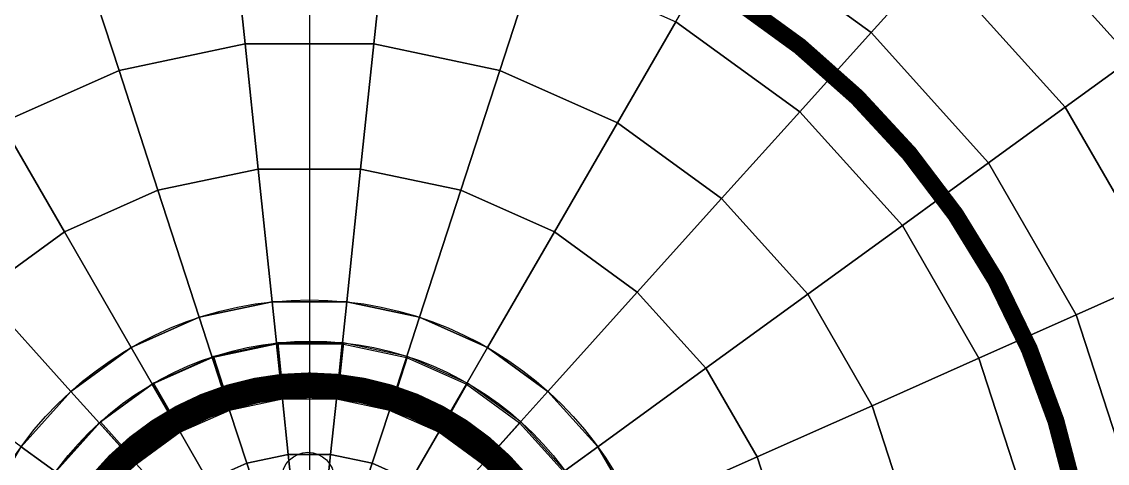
# Model space of a CAD drawing. Extents: x -180 to 300, y -124 to 240.
# Drawn here: x 57.13 to 69.85, y 55.68 to 60.85 of the extents above; entities that cross this region are included whole.
import ezdxf

# ---------------------------------------------------------------- set-up
doc = ezdxf.new("R2010")
doc.units = 0
doc.header["$MEASUREMENT"] = 0
for name, color, linetype in [('DOME', 254, 'CONTINUOUS'), ('GROUNDS', 3, 'CONTINUOUS'), ('STATUE', 130, 'CONTINUOUS'), ('TOP2', 130, 'CONTINUOUS')]:
    doc.layers.add(name, color=color, linetype=linetype)

msp = doc.modelspace()

# ---------------------------------------------------------------- linework, layer by layer
at = {"layer": 'DOME'}
for points, const_width, elevation in [([(60.18216490273075, 70.9275137303428, 437.2563035401743), (60.34235563532658, 70.92968857354123, 437.2563035401743)], 0.7, 29.25), ([(60.18216490273075, 70.9275137303428, 437.2563035401743), (60.34235563532658, 70.92968857354123, 437.2563035401743)], 0.4, 27.5), ([(60.18216490273075, 70.9275137303428, 437.2563035401743), (60.34235563532658, 70.92968857354123, 437.2563035401743)], 0.4, 17.5), ([(60.20962042373598, 69.41495561512389, 437.2563035401765), (60.35597341449205, 69.41694258903529, 437.2563035401765)], 0.4, 17.5), ([(70.0071018022947, 64.38077093328363, 39073.79658690718), (70.00822405755575, 64.37979763007108, 39073.79658690718)], 0.1, 38.3421), ([(60.49999999486207, 56.5929757728957, 13880708272.90031), (60.49999999577712, 56.5929757728957, 13880708272.90031)], 0.3, 59.99601416410027)]:
    msp.add_lwpolyline(points, format="xyb", dxfattribs=dict(at, const_width=const_width, elevation=elevation))
at = {"layer": 'DOME', "elevation": 27.5}
msp.add_lwpolyline([(60.18216490273075, 70.9275137303428, 437.2563035401743), (60.34235563532658, 70.92968857354123, 437.2563035401743)], format="xyb", dxfattribs=at)
at = {"layer": 'DOME', "color": 7, "const_width": 0.2, "elevation": 17.5}
msp.add_lwpolyline([(60.33361865954198, 62.58374167438758, 437.2563035401754), (60.41747582021188, 62.58488016831022, 437.2563035401754)], format="xyb", dxfattribs=at)
at = {"layer": 'DOME'}
for centre, radius in [((60.5, 53.41759084145917, 53.194), 4.175384931436525), ((60.51367791656236, 53.42876198335297, 59.99601416410027), 3.679696701557053), ((60.51367791656236, 53.42876198335297, 54.31150924433864), 3.679696701557053), ((60.5, 53.41759084145917, 53.194), 3.175384931436522), ((60.51367791656236, 53.42876198335297, 55.00001416410026), 3.057054854727591), ((60.48332146808109, 55.50096907341961, 55.2), 0.3060601501103731)]:
    msp.add_circle(centre, radius, dxfattribs=at)
for p in [(60.16808189283367, 56.57558068199526, 59.99601416410027), (60.16808189283367, 56.57558068199526, 54.31150924433864)]:
    msp.add_point(p, dxfattribs=at)
at = {"layer": 'DOME', "linetype": 'Continuous'}
for points in [[(40.36820158207607, 43.71954211447081, 17.5), (80.63179841792393, 43.42939336505402, 17.5), (80.63179841792395, 63.11563956844752, 17.5), (40.36820158207608, 63.40578831786432, 17.5)], [(67.82281225396629, 61.55039777445867, 47.91630920604747), (67.07893636644998, 60.72423990430337, 49.25007200499363), (65.41603306135549, 61.9324098754152, 49.25007200499363), (65.97188559630692, 62.89517470746702, 47.91630920604747)], [(70.78300702786714, 60.88863276298264, 44.93242763973232), (70.13289166030333, 60.41629630033771, 46.47160262692962), (68.46727718016346, 62.26614858686176, 46.47160262692962), (69.0049816945628, 62.8633299498338, 44.93242763973232)], [(70.13289166030333, 60.41629630033771, 46.47160262692962), (69.35369687737557, 59.85017815294077, 47.91630920604747), (67.8228122539663, 61.5503977744587, 47.91630920604747), (68.46727718016346, 62.26614858686176, 46.47160262692962)], [(59.60267838201867, 61.95503574758649, 50.45768084980404), (59.74580466828604, 60.59328009705925, 51.52536422081665), (58.2703759598847, 60.27966804381222, 51.52536422081665), (57.84725240658858, 61.58190843798283, 50.45768084980404)], [(61.39732161798135, 61.95503574758646, 50.45768084980404), (61.25419533171397, 60.59328009705925, 51.52536422081665), (59.74580466828601, 60.59328009705925, 51.52536422081665), (59.60267838201864, 61.95503574758646, 50.45768084980404)], [(63.15274759341145, 61.58190843798283, 50.45768084980404), (62.72962404011531, 60.27966804381225, 51.52536422081665), (61.25419533171397, 60.59328009705928, 51.52536422081665), (61.39732161798136, 61.95503574758649, 50.45768084980404)], [(67.07893636644998, 60.72423990430337, 49.25007200499363), (66.24413264644807, 59.79709644544329, 50.45768084980404), (64.79223576971418, 60.8519612726686, 50.45768084980404), (65.41603306135549, 61.9324098754152, 49.25007200499363)], [(57.84725240658857, 61.5819084379828, 50.45768084980404), (58.27037595988469, 60.27966804381222, 51.52536422081665), (56.89239252095958, 59.66615028892264, 51.52536422081665), (56.2077642302858, 60.85196127266863, 50.45768084980404)], [(64.7922357697142, 60.85196127266866, 50.45768084980404), (64.10760747904042, 59.66615028892267, 51.52536422081665), (62.7296240401153, 60.27966804381222, 51.52536422081665), (63.15274759341145, 61.58190843798283, 50.45768084980404)], [(69.35369687737557, 59.85017815294077, 47.91630920604747), (68.45430858309138, 59.19673430795311, 49.25007200499363), (67.07893636644998, 60.7242399043034, 49.25007200499363), (67.8228122539663, 61.5503977744587, 47.91630920604747)], [(66.24413264644807, 59.79709644544329, 50.45768084980404), (65.32792115991013, 58.77954050226401, 51.52536422081665), (64.10760747904041, 59.66615028892261, 51.52536422081665), (64.79223576971418, 60.8519612726686, 50.45768084980404)], [(68.45430858309138, 59.19673430795311, 49.25007200499363), (67.44498336312563, 58.46341661105961, 50.45768084980404), (66.24413264644808, 59.79709644544332, 50.45768084980404), (67.07893636644998, 60.7242399043034, 49.25007200499363)], [(59.74580466828604, 60.59328009705925, 51.52536422081665), (59.90001589019677, 59.12605832886953, 52.44094630249331), (58.72626985523189, 58.87657090740356, 52.44094630249331), (58.2703759598847, 60.27966804381222, 51.52536422081665)], [(61.25419533171397, 60.59328009705925, 51.52536422081665), (61.09998410980324, 59.1260583288695, 52.44094630249331), (59.90001589019677, 59.1260583288695, 52.44094630249331), (59.74580466828601, 60.59328009705925, 51.52536422081665)], [(62.72962404011531, 60.27966804381225, 51.52536422081665), (62.27373014476815, 58.87657090740359, 52.44094630249331), (61.09998410980326, 59.12605832886953, 52.44094630249331), (61.25419533171397, 60.59328009705928, 51.52536422081665)], [(71.37750255114528, 58.26056700174581, 46.47160262692962), (70.49763246249229, 57.86882359893255, 47.91630920604747), (69.35369687737555, 59.85017815294077, 47.91630920604747), (70.1328916603033, 60.41629630033771, 46.47160262692962)], [(58.27037595988469, 60.27966804381222, 51.52536422081665), (58.72626985523185, 58.87657090740353, 52.44094630249331), (57.63004433889488, 58.38849986196317, 52.44094630249331), (56.89239252095958, 59.66615028892264, 51.52536422081665)], [(64.10760747904042, 59.66615028892267, 51.52536422081665), (63.36995566110512, 58.38849986196317, 52.44094630249331), (62.27373014476815, 58.87657090740356, 52.44094630249331), (62.7296240401153, 60.27966804381222, 51.52536422081665)], [(67.44498336312563, 58.46341661105961, 50.45768084980404), (66.33723151915574, 57.65858778593915, 51.52536422081665), (65.32792115991013, 58.77954050226404, 51.52536422081665), (66.24413264644808, 59.79709644544332, 50.45768084980404)], [(70.49763246249229, 57.86882359893255, 47.91630920604747), (69.48203934564428, 57.4166524107099, 49.25007200499363), (68.45430858309136, 59.19673430795308, 49.25007200499363), (69.35369687737555, 59.85017815294077, 47.91630920604747)], [(56.89239252095959, 59.66615028892264, 51.52536422081665), (57.63004433889489, 58.38849986196314, 52.44094630249331), (56.6592496565234, 57.68317623925881, 52.44094630249331), (55.67207884008987, 58.77954050226401, 51.52536422081665)], [(65.32792115991013, 58.77954050226401, 51.52536422081665), (64.34075034347661, 57.68317623925878, 52.44094630249331), (63.36995566110514, 58.38849986196314, 52.44094630249331), (64.10760747904041, 59.66615028892261, 51.52536422081665)], [(59.90001589019677, 59.12605832886953, 52.44094630249331), (60.06355342956604, 57.57010257736357, 53.19398583589973), (59.20973509812906, 57.38861788854248, 53.19398583589973), (58.72626985523189, 58.87657090740356, 52.44094630249331)], [(61.09998410980324, 59.1260583288695, 52.44094630249331), (60.93644657043397, 57.57010257736354, 53.19398583589973), (60.06355342956601, 57.57010257736354, 53.19398583589973), (59.90001589019677, 59.1260583288695, 52.44094630249331)], [(62.27373014476815, 58.87657090740359, 52.44094630249331), (61.79026490187097, 57.38861788854251, 53.19398583589973), (60.93644657043399, 57.57010257736357, 53.19398583589973), (61.09998410980326, 59.12605832886953, 52.44094630249331)], [(69.48203934564428, 57.4166524107099, 49.25007200499363), (68.34230498110696, 56.909209977986, 50.45768084980404), (67.44498336312562, 58.46341661105961, 50.45768084980404), (68.45430858309136, 59.19673430795308, 49.25007200499363)], [(58.72626985523185, 58.87657090740353, 52.44094630249331), (59.20973509812903, 57.38861788854248, 53.19398583589973), (58.41230753428172, 57.03358026266196, 53.19398583589973), (57.63004433889488, 58.38849986196317, 52.44094630249331)], [(63.36995566110512, 58.38849986196317, 52.44094630249331), (62.58769246571826, 57.03358026266196, 53.19398583589973), (61.79026490187097, 57.38861788854248, 53.19398583589973), (62.27373014476815, 58.87657090740356, 52.44094630249331)], [(66.33723151915574, 57.65858778593915, 51.52536422081665), (65.14368580587326, 56.79142606612095, 52.44094630249331), (64.34075034347663, 57.68317623925881, 52.44094630249331), (65.32792115991013, 58.77954050226404, 51.52536422081665)], [(57.63004433889489, 58.38849986196314, 52.44094630249331), (58.41230753428174, 57.03358026266193, 53.19398583589973), (57.70612214904624, 56.52050654763249, 53.19398583589973), (56.6592496565234, 57.68317623925881, 52.44094630249331)], [(64.34075034347661, 57.68317623925878, 52.44094630249331), (63.29387785095376, 56.52050654763249, 53.19398583589973), (62.58769246571826, 57.03358026266193, 53.19398583589973), (63.36995566110514, 58.38849986196314, 52.44094630249331)], [(68.34230498110696, 56.909209977986, 50.45768084980404), (67.0914268508697, 56.35228315257925, 51.52536422081665), (66.33723151915571, 57.65858778593915, 51.52536422081665), (67.44498336312562, 58.46341661105961, 50.45768084980404)], [(71.20462353503493, 55.69292881403814, 47.91630920604747), (70.11721188818585, 55.46179233326396, 49.25007200499363), (69.48203934564428, 57.41665241070987, 49.25007200499363), (70.49763246249229, 57.86882359893252, 47.91630920604747)], [(56.65924965652339, 57.68317623925881, 52.44094630249331), (57.70612214904624, 56.52050654763252, 53.19398583589973), (57.12204263241078, 55.87182052680177, 53.19398583589973), (55.85631419412675, 56.79142606612095, 52.44094630249331)], [(65.14368580587326, 56.79142606612095, 52.44094630249331), (63.87795736758923, 55.87182052680177, 53.19398583589973), (63.29387785095376, 56.52050654763252, 53.19398583589973), (64.34075034347663, 57.68317623925881, 52.44094630249331)], [(67.0914268508697, 56.35228315257925, 51.52536422081665), (65.74366991567649, 55.75222310420773, 52.44094630249331), (65.14368580587326, 56.79142606612092, 52.44094630249331), (66.33723151915571, 57.65858778593915, 51.52536422081665)], [(60.06355342956604, 57.57010257736357, 54.31150924433864), (60.1680818928337, 56.57558068199529, 54.31150924433864), (59.51875209250399, 56.43756137224733, 54.31150924433864), (59.20973509812906, 57.38861788854248, 54.31150924433864)], [(60.93644657043397, 57.57010257736354, 54.31150924433864), (60.83191810716632, 56.57558068199529, 54.31150924433864), (60.16808189283367, 56.57558068199526, 54.31150924433864), (60.06355342956601, 57.57010257736354, 54.31150924433864)], [(61.79026490187097, 57.38861788854251, 54.31150924433864), (61.48124790749603, 56.43756137224736, 54.31150924433864), (60.83191810716632, 56.57558068199532, 54.31150924433864), (60.93644657043399, 57.57010257736357, 54.31150924433864)], [(59.20973509812903, 57.38861788854248, 54.31150924433864), (59.51875209250397, 56.43756137224733, 54.31150924433864), (58.91230753428172, 56.16755485887751, 54.31150924433864), (58.41230753428172, 57.03358026266196, 54.31150924433864)], [(62.58769246571826, 57.03358026266196, 54.31150924433864), (62.08769246571826, 56.16755485887751, 54.31150924433864), (61.48124790749601, 56.43756137224733, 54.31150924433864), (61.79026490187097, 57.38861788854248, 54.31150924433864)], [(70.11721188818585, 55.46179233326396, 49.25007200499363), (68.89688023985948, 55.2024028339986, 50.45768084980404), (68.34230498110696, 56.90920997798597, 50.45768084980404), (69.48203934564428, 57.41665241070987, 49.25007200499363)], [(58.41230753428174, 57.03358026266193, 54.31150924433864), (58.91230753428174, 56.16755485887751, 54.31150924433864), (58.3752527554051, 55.77736172215509, 54.31150924433864), (57.70612214904624, 56.52050654763249, 54.31150924433864)], [(59.55531809715276, 56.32502278171952, 59.30750924433865), (59.36291118507344, 56.91719036746473, 59.99601416410027), (60.11536695849519, 57.07712977947202, 59.99601416410027), (60.18045075391041, 56.45789882982758, 59.30750924433865)], [(60.19412867047276, 56.46906997172138, 55.00001416410026), (60.12904487505754, 57.08830092136583, 54.31150924433864), (59.37658910163579, 56.92836150935854, 54.31150924433864), (59.5689960137151, 56.33619392361333, 55.00001416410026)], [(60.18045075391041, 56.45789882982758, 59.30750924433865), (60.11536695849519, 57.07712977947202, 59.99601416410027), (60.8846330415048, 57.07712977947202, 59.99601416410027), (60.81954924608959, 56.45789882982758, 59.30750924433865)], [(60.83322716265194, 56.46906997172138, 55.00001416410026), (60.89831095806716, 57.08830092136583, 54.31150924433864), (60.12904487505755, 57.08830092136582, 54.31150924433864), (60.19412867047276, 56.46906997172138, 55.00001416410026)], [(60.81954924608959, 56.45789882982758, 59.30750924433865), (60.88463304150481, 57.07712977947203, 59.99601416410027), (61.63708881492656, 56.91719036746475, 59.99601416410027), (61.44468190284725, 56.32502278171953, 59.30750924433865)], [(61.45835981940959, 56.33619392361334, 55.00001416410026), (61.6507667314889, 56.92836150935855, 54.31150924433864), (60.89831095806716, 57.08830092136583, 54.31150924433864), (60.83322716265194, 56.46906997172139, 55.00001416410026)], [(63.29387785095376, 56.52050654763249, 54.31150924433864), (62.6247472445949, 55.77736172215509, 54.31150924433864), (62.08769246571825, 56.16755485887748, 54.31150924433864), (62.58769246571826, 57.03358026266193, 54.31150924433864)], [(58.97147257263622, 56.06507800641575, 59.30750924433865), (58.66015164922149, 56.60430166322932, 59.99601416410026), (59.36291118507344, 56.91719036746472, 59.99601416410027), (59.55531809715275, 56.32502278171951, 59.30750924433865)], [(59.56899601371511, 56.33619392361333, 55.00001416410026), (59.37658910163581, 56.92836150935855, 54.31150924433864), (58.67382956578386, 56.61547280512314, 54.31150924433864), (58.9851504891986, 56.07624914830956, 55.00001416410026)], [(61.44468190284724, 56.32502278171953, 59.30750924433865), (61.63708881492655, 56.91719036746473, 59.99601416410027), (62.3398483507785, 56.60430166322934, 59.99601416410026), (62.02852742736376, 56.06507800641575, 59.30750924433865)], [(62.04220534392613, 56.07624914830956, 55.00001416410026), (62.35352626734087, 56.61547280512314, 54.31150924433864), (61.65076673148891, 56.92836150935853, 54.31150924433864), (61.45835981940961, 56.33619392361332, 55.00001416410026)], [(68.89688023985948, 55.2024028339986, 50.45768084980404), (67.55754520002543, 54.9177183830073, 51.52536422081665), (67.09142685086968, 56.35228315257922, 51.52536422081665), (68.34230498110696, 56.90920997798597, 50.45768084980404)], [(65.74366991567649, 55.75222310420773, 52.44094630249331), (64.31440393802319, 55.11587289202095, 53.19398583589973), (63.87795736758922, 55.87182052680177, 53.19398583589973), (65.14368580587326, 56.79142606612092, 52.44094630249331)], [(58.45443103138387, 55.68942533795048, 59.30750924433865), (58.03780231487047, 56.15213840454749, 59.99601416410027), (58.66015164922149, 56.60430166322934, 59.99601416410026), (58.97147257263623, 56.06507800641576, 59.30750924433865)], [(58.98515048919861, 56.07624914830956, 55.00001416410026), (58.67382956578388, 56.61547280512315, 54.31150924433864), (58.05148023143285, 56.16330954644129, 54.31150924433864), (58.46810894794625, 55.70059647984429, 55.00001416410026)], [(62.02852742736376, 56.06507800641576, 59.30750924433865), (62.3398483507785, 56.60430166322934, 59.99601416410026), (62.96219768512952, 56.15213840454749, 59.99601416410027), (62.54556896861612, 55.68942533795047, 59.30750924433865)], [(62.55924688517849, 55.70059647984428, 55.00001416410026), (62.97587560169188, 56.16330954644129, 54.31150924433864), (62.35352626734086, 56.61547280512313, 54.31150924433864), (62.04220534392612, 56.07624914830956, 55.00001416410026)], [(57.70612214904624, 56.52050654763252, 54.31150924433864), (58.3752527554051, 55.77736172215512, 54.31150924433864), (57.93105962678572, 55.28403527450931, 54.31150924433864), (57.12204263241078, 55.87182052680177, 54.31150924433864)], [(63.87795736758923, 55.87182052680177, 54.31150924433864), (63.06894037321429, 55.28403527450931, 54.31150924433864), (62.6247472445949, 55.77736172215512, 54.31150924433864), (63.29387785095376, 56.52050654763252, 54.31150924433864)], [(67.55754520002543, 54.9177183830073, 51.52536422081665), (66.11448048824474, 54.61098550960386, 52.44094630249331), (65.74366991567649, 55.75222310420767, 52.44094630249331), (67.09142685086968, 56.35228315257922, 51.52536422081665)], [(58.02679066978898, 55.21448260051713, 59.30750924433865), (57.52306283429494, 55.58046229554363, 59.99601416410027), (58.03780231487047, 56.15213840454749, 59.99601416410027), (58.45443103138387, 55.68942533795048, 59.30750924433865)], [(58.46810894794621, 55.70059647984429, 55.00001416410026), (58.05148023143281, 56.1633095464413, 54.31150924433864), (57.53674075085728, 55.59163343743744, 54.31150924433864), (58.04046858635132, 55.22565374241093, 55.00001416410026)], [(62.54556896861614, 55.68942533795049, 59.30750924433865), (62.96219768512954, 56.15213840454749, 59.99601416410027), (63.47693716570506, 55.58046229554363, 59.99601416410027), (62.97320933021102, 55.21448260051713, 59.30750924433865)], [(62.98688724677337, 55.22565374241093, 55.00001416410026), (63.49061508226742, 55.59163343743744, 54.31150924433864), (62.97587560169189, 56.16330954644129, 54.31150924433864), (62.55924688517849, 55.70059647984429, 55.00001416410026)], [(57.12204263241077, 55.87182052680177, 53.19398583589973), (57.93105962678571, 55.28403527450931, 53.19398583589973), (57.59914151961939, 54.70913624894513, 53.19398583589973), (56.6855960619768, 55.11587289202095, 53.19398583589973)], [(64.31440393802319, 55.11587289202095, 53.19398583589973), (63.40085848038059, 54.70913624894513, 53.19398583589973), (63.06894037321426, 55.28403527450931, 53.19398583589973), (63.87795736758922, 55.87182052680177, 53.19398583589973)], [(66.11448048824474, 54.61098550960386, 52.44094630249331), (64.58414275282472, 54.28570218236908, 53.19398583589973), (64.31440393802319, 55.11587289202089, 53.19398583589973), (65.74366991567649, 55.75222310420767, 52.44094630249331)]]:
    msp.add_3dface(points, dxfattribs=at)
at = {"layer": 'GROUNDS', "linetype": 'Continuous'}
msp.add_3dface([(-180, 240, -6), (-180, -120, -6), (300, -120, -6), (300, 240, -6)], dxfattribs=at)
at = {"layer": 'STATUE', "linetype": 'Continuous'}
for points in [[(60.25152144319344, 55.78170638997601, 61.10771011902344), (60.18332995955856, 56.43050501795243, 60.5), (59.56382987899442, 56.29882621087341, 60.5), (59.76542403484517, 55.67838319622079, 61.10771011902344)], [(60.74847855680657, 55.78170638997601, 61.10771011902344), (60.81667004044144, 56.43050501795243, 60.5), (60.18332995955857, 56.43050501795242, 60.5), (60.25152144319345, 55.78170638997601, 61.10771011902344)], [(61.23457596515482, 55.6783831962208, 61.10771011902344), (61.43617012100558, 56.29882621087341, 60.5), (60.81667004044144, 56.43050501795243, 60.5), (60.74847855680656, 55.78170638997601, 61.10771011902344)], [(59.76542403484519, 55.67838319622079, 61.10771011902344), (59.56382987899443, 56.29882621087341, 60.5), (58.98524492496088, 56.04122359244975, 60.5), (59.31143112106075, 55.47625252807715, 61.10771011902344)], [(61.68856887893926, 55.47625252807715, 61.10771011902344), (62.01475507503913, 56.04122359244975, 60.5), (61.43617012100558, 56.2988262108734, 60.5), (61.23457596515482, 55.67838319622079, 61.10771011902344)], [(59.31143112106072, 55.47625252807715, 61.10771011902344), (58.98524492496085, 56.04122359244975, 60.5), (58.4728620363078, 55.66895563322107, 60.5), (58.90938437067219, 55.18414846567353, 61.10771011902344)], [(62.0906156293278, 55.18414846567353, 61.10771011902344), (62.52713796369219, 55.66895563322107, 60.5), (62.01475507503913, 56.04122359244975, 60.5), (61.68856887893926, 55.47625252807715, 61.10771011902344)], [(60.34680269429971, 54.87516584129662, 62.09747329081529), (60.25152144319344, 55.78170638997601, 61.10771011902344), (59.76542403484517, 55.67838319622079, 61.10771011902344), (60.04710354028047, 54.81146281958288, 62.09747329081529)], [(60.65319730570029, 54.87516584129662, 62.09747329081529), (60.74847855680657, 55.78170638997601, 61.10771011902344), (60.25152144319345, 55.78170638997601, 61.10771011902344), (60.34680269429972, 54.87516584129662, 62.09747329081529)], [(60.95289645971952, 54.81146281958289, 62.09747329081529), (61.23457596515482, 55.6783831962208, 61.10771011902344), (60.74847855680656, 55.78170638997601, 61.10771011902344), (60.65319730570028, 54.87516584129663, 62.09747329081529)], [(60.0471035402805, 54.81146281958288, 62.09747329081529), (59.76542403484519, 55.67838319622079, 61.10771011902344), (59.31143112106075, 55.47625252807715, 61.10771011902344), (59.76719813478933, 54.6868409038853, 62.09747329081529)], [(61.23280186521067, 54.68684090388529, 62.09747329081529), (61.68856887893926, 55.47625252807715, 61.10771011902344), (61.23457596515482, 55.67838319622079, 61.10771011902344), (60.95289645971952, 54.81146281958287, 62.09747329081529)]]:
    msp.add_3dface(points, dxfattribs=at)
at = {"layer": 'TOP2', "linetype": 'Continuous'}
for points in [[(-54.99091876391377, 101.8544197817928, -6), (-54.99091876391377, -6.955460070287529, -6), (176.0221910834507, -6.955460070287529, -6), (176.0221910834507, 101.8544197817928, -6)], [(48.41759084145917, 32.2767736207285, 11.5), (48.41759084145917, 100.5824091585408, 11.5), (60.5, 100.5824091585408, 11.5), (60.5, 32.2767736207285, 11.5)], [(72.58240915854083, 32.2767736207285, 11.5), (72.58240915854083, 100.5824091585408, 11.5), (60.5, 100.5824091585408, 11.5), (60.5, 32.2767736207285, 11.5)]]:
    msp.add_3dface(points, dxfattribs=at)

doc.saveas('drawing.dxf')
